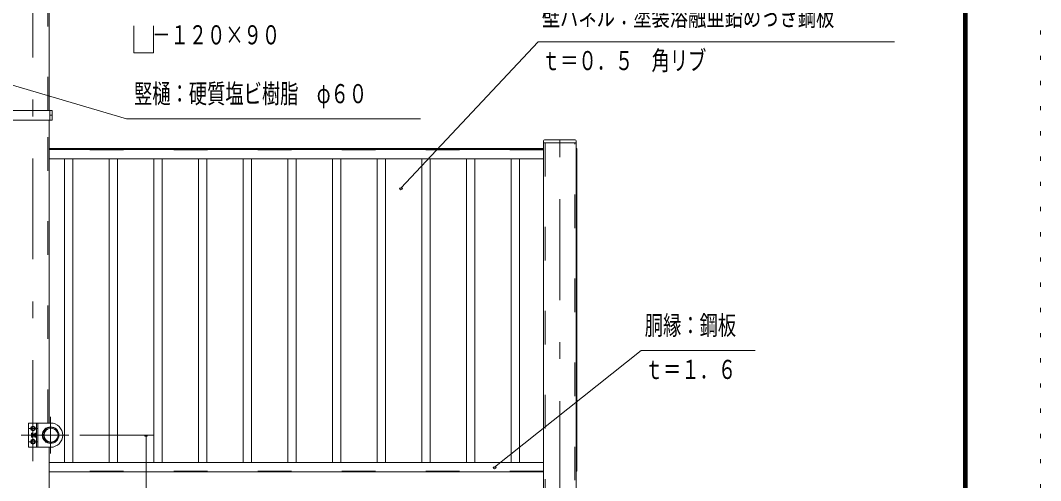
# Model space of a CAD drawing. Units: millimetres, scale not verified. Extents: x -34086 to 34091, y -14700 to 14700.
# Drawn here: x 24374 to 34091, y 2255 to 6636 of the extents above; entities that cross this region are included whole.
import ezdxf
from ezdxf.enums import TextEntityAlignment as Align

# ---------------------------------------------------------------- set-up
doc = ezdxf.new("R2010")
doc.units = ezdxf.units.MM
doc.header["$LTSCALE"] = 80
for name, pattern in [('USER2', [10, 4, -6]), ('USER3', [24, 12, -5, 2, -5]), ('USER4', [3, 0.5, -2.5])]:
    doc.linetypes.add(name, pattern=pattern)
for name, color, linetype, lineweight in [('0-6_2-02BOLD', 7, 'Continuous', 18), ('0-7_2-12HIDDEN', 3, 'USER2', 18), ('0-8_2-22CENTER', 3, 'USER3', 18), ('0-9_2-42THIN', 4, 'Continuous', 18), ('0-A_2-52DIM', 3, 'Continuous', 18), ('0-C_F-F1PAPER', 5, 'Continuous', 18), ('0-D_F-E_J_ADD', 5, 'USER4', 18)]:
    doc.layers.add(name, color=color, linetype=linetype, lineweight=lineweight)
doc.styles.add('ＭＳ ゴシック', font='')
doc.styles.get('ＭＳ ゴシック').set_extended_font_data('MS Gothic')

msp = doc.modelspace()

# ---------------------------------------------------------------- linework, layer by layer
at = {"layer": '0-6_2-02BOLD'}
for p, q in [((24649.18, 7241.41), (24649.18, 5778.4)), ((24654.77, 5778.4), (24654.77, 5687.41)), ((24649.17, 5687.41), (24649.17, 2803.4)), ((24654.77, 5732.91), (24676.11, 5732.91)), ((29356.32, 5470.4), (29668.17, 5470.4)), ((29366.82, 5498.4), (29657.66, 5498.4)), ((29668.17, 5487.9), (29668.17, 657.9)), ((24649.16, 5417.9), (29356.32, 5417.9)), ((29356.32, 5406.7), (24649.16, 5406.7)), ((24649.16, 5319.2), (29356.32, 5319.2)), ((24528.24, 2803.4), (24528.24, 2572.4)), ((24493.24, 2698.01), (24481.01, 2698.01)), ((24481.01, 2677.8), (24493.24, 2677.8)), ((24510.75, 2698.4), (24493.24, 2698.4)), ((24493.24, 2677.4), (24510.75, 2677.4)), ((24528.24, 2698.01), (24512.51, 2698.01)), ((24512.51, 2677.8), (24528.24, 2677.8)), ((24587.04, 2698.4), (24583.2, 2698.4)), ((24583.2, 2677.4), (24587.04, 2677.4)), ((24649.18, 2572.4), (24649.18, 1063.9)), ((24649.17, 2426.8), (29356.32, 2426.8)), ((29356.32, 2337.9), (24649.17, 2337.9))]:
    msp.add_line(p, q, dxfattribs=at)
for points in [[(23434.51, 5778.4), (24676.11, 5778.4), (24676.11, 5687.41), (23434.51, 5687.41)], [(29668.27, 657.9), (29356.32, 657.9), (29356.32, 5487.9)], [(29668.17, 5417.9), (29674.99, 5417.9), (29674.99, 2343.5), (29668.17, 2343.5)], [(24661.24, 2803.4), (24451.25, 2803.4), (24451.25, 2572.4), (24661.24, 2572.4)], [(24528.24, 2667.7), (24512.51, 2667.7), (24510.75, 2670.75), (24510.75, 2705.05), (24512.51, 2708.11), (24528.24, 2708.11)]]:
    msp.add_lwpolyline(points, dxfattribs=at)
for points in [[(24493.23, 2730.69), (24475.74, 2740.8), (24475.74, 2761.01), (24493.24, 2771.11), (24510.75, 2761.01), (24510.75, 2740.8)], [(24475.74, 2614.8), (24493.23, 2604.69), (24510.75, 2614.8), (24510.75, 2635), (24493.24, 2645.11), (24475.74, 2635)], [(24481.01, 2667.7), (24493.24, 2667.7), (24493.24, 2708.11), (24481.01, 2708.11), (24479.24, 2705.05), (24479.24, 2670.75)], [(24587.04, 2677.41), (24587.04, 2698.4), (24590.54, 2694.9), (24590.54, 2680.9)]]:
    msp.add_lwpolyline(points, close=True, dxfattribs=at)
for centre, radius in [((24493.24, 2750.9), 21.88), ((24493.24, 2750.9), 17.15), ((24661.24, 2687.9), 78.75), ((24665.27, 2687.9), 74.72), ((24665.27, 2687.9), 66.67), ((24493.24, 2624.9), 21.88), ((24493.24, 2624.9), 17.15)]:
    msp.add_circle(centre, radius, dxfattribs=at)
for centre, radius, start, end in [((29366.82, 5487.9), 10.5, 90, 180), ((29657.66, 5487.9), 10.5, 0, 90), ((24661.24, 2687.9), 115.5, 270, 90), ((24509.02, 2687.91), 29.79, 160.17088, 199.83133), ((24487.35, 2703.06), 8.11, 180, 218.54623), ((24487.36, 2672.75), 8.11, 141.46857, 180), ((24540.52, 2687.9), 29.79, 160.16867, 199.82912), ((24518.85, 2703.06), 8.11, 180, 218.53143), ((24518.85, 2672.75), 8.11, 141.45377, 180)]:
    msp.add_arc(centre, radius, start, end, dxfattribs=at)
at = {"layer": '0-7_2-12HIDDEN'}
for p, q in [((24634.48, 5778.4), (24634.48, 7241.41)), ((24634.47, 2803.4), (24634.47, 5687.41)), ((29371.02, 5470.4), (29371.02, 657.9)), ((29653.48, 657.9), (29653.48, 5470.4)), ((24649.16, 5412.3), (29356.32, 5412.3)), ((29356.32, 5402.5), (24649.16, 5402.5)), ((29670.79, 5417.9), (29670.79, 2343.5)), ((24539.45, 2572.4), (24539.45, 2803.4)), ((24634.48, 1063.9), (24634.48, 2572.4)), ((29356.32, 2343.5), (24649.17, 2343.5))]:
    msp.add_line(p, q, dxfattribs=at)
at = {"layer": '0-8_2-22CENTER'}
for p, q in [((24493.25, 7241.41), (24493.25, -1281.07)), ((29512.25, 132.9), (29512.25, 5775.85)), ((24661.24, 2512.9), (24661.24, 2862.9)), ((24537, 2750.9), (24449.49, 2750.9)), ((24381.25, 2687.9), (24836.24, 2687.9)), ((24447.2, 2624.9), (24537, 2624.9))]:
    msp.add_line(p, q, dxfattribs=at)
at = {"layer": '0-9_2-42THIN'}
for p, q in [((24794.24, 5319.2), (24794.24, 2426.8)), ((24874.74, 2426.8), (24874.74, 5319.2)), ((25219.49, 5319.2), (25219.49, 2426.8)), ((25299.99, 2426.8), (25299.99, 5319.2)), ((25644.74, 5319.2), (25644.74, 2426.8)), ((25725.24, 2426.8), (25725.24, 5319.2)), ((26069.99, 5319.2), (26069.99, 2426.8)), ((26150.49, 2426.8), (26150.49, 5319.2)), ((26495.24, 5319.2), (26495.24, 2426.8)), ((26575.74, 2426.8), (26575.74, 5319.2)), ((26920.49, 5319.2), (26920.49, 2426.8)), ((27001, 2426.8), (27001, 5319.2)), ((27345.74, 5319.2), (27345.74, 2426.8)), ((27426.25, 2426.8), (27426.25, 5319.2)), ((27770.99, 5319.2), (27770.99, 2426.8)), ((27851.49, 2426.8), (27851.49, 5319.2)), ((28196.24, 5319.2), (28196.24, 2426.8)), ((28276.75, 2426.8), (28276.75, 5319.2)), ((28621.49, 5319.2), (28621.49, 2426.8)), ((28702, 2426.8), (28702, 5319.2)), ((29046.74, 5319.2), (29046.74, 2426.8)), ((29127.25, 2426.8), (29127.25, 5319.2)), ((24493.24, 2695.6), (24510.75, 2695.6)), ((24510.75, 2680.2), (24493.24, 2680.2)), ((24589.84, 2695.6), (24582.86, 2695.6)), ((24582.86, 2680.2), (24589.84, 2680.2))]:
    msp.add_line(p, q, dxfattribs=at)
at = {"layer": '0-A_2-52DIM'}
for p, q in [((29305.75, 6432.9), (27998.81, 5038.52)), ((32700.74, 6432.9), (29305.75, 6432.9)), ((28012.81, 5038.52), (27984.81, 5038.52)), ((28890.91, 2381.95), (30285.75, 3492.9)), ((30285.75, 3492.91), (31370.75, 3492.91)), ((24941.24, 2687.9), (25641.24, 2687.9)), ((25585.24, 2687.9), (25557.24, 2687.9)), ((25571.24, 2687.9), (25571.24, 1532.9)), ((28904.91, 2381.95), (28876.91, 2381.95))]:
    msp.add_line(p, q, dxfattribs=at)
for points in [[(25455.74, 6585.42), (25455.74, 6327.9), (25640.05, 6327.9), (25640.05, 6585.42)], [(28185.75, 5697.9), (25385.74, 5697.9), (23381.61, 6288.17)]]:
    msp.add_lwpolyline(points, dxfattribs=at)
for centre in [(27998.81, 5038.52), (25571.24, 2687.9), (28890.91, 2381.95)]:
    msp.add_arc(centre, 14, 180, 0, dxfattribs=at)
at = {"layer": '0-C_F-F1PAPER'}
for points in [[(33390.86, -14000), (33390.86, 14140), (-6789.13, 14140), (-6789.13, -14000)], [(33387.36, -13996.5), (33387.36, 14136.5), (-6785.63, 14136.5), (-6785.63, -13996.5)], [(33383.86, -13993), (-6782.13, -13993), (-6782.13, 14133), (33383.86, 14133)], [(33380.36, -13989.5), (33380.36, 14129.5), (-6778.63, 14129.5), (-6778.63, -13989.5)], [(33376.86, -13986), (-6775.13, -13986), (-6775.13, 14126), (33376.86, 14126)], [(33373.36, -13982.5), (33373.36, 14122.5), (-6771.63, 14122.5), (-6771.63, -13982.5)], [(33369.86, -13979), (-6768.13, -13979), (-6768.13, 14119), (33369.86, 14119)], [(33366.37, -13975.5), (33366.37, 14115.5), (-6764.63, 14115.5), (-6764.63, -13975.5)], [(33362.86, -13972), (33362.86, 14112), (-6761.13, 14112), (-6761.13, -13972)], [(33359.36, -13968.5), (33359.36, 14108.5), (-6757.63, 14108.5), (-6757.63, -13968.5)], [(33355.86, -13965), (-6754.13, -13965), (-6754.13, 14105), (33355.86, 14105)]]:
    msp.add_lwpolyline(points, close=True, dxfattribs=at)
at = {"layer": '0-D_F-E_J_ADD'}
msp.add_lwpolyline([(34090.87, -14700), (-7489.13, -14700), (-7489.13, 14700), (34090.87, 14700)], close=True, dxfattribs=at)

# ---------------------------------------------------------------- texts
at = {"layer": '0-A_2-52DIM', "color": 7, "style": 'ＭＳ ゴシック', "width": 0.7}
for s, p in [('壁パネル：塗装溶融亜鉛めっき鋼板', (29340.75, 6527.78)), ('\u3000－１２０×９０', (25455.74, 6352.77)), ('ｔ＝０．５\u3000角リブ', (29340.75, 6107.78)), ('竪樋：硬質塩ビ樹脂\u3000φ６０', (25455.74, 5792.78)), ('胴縁：鋼板', (30320.75, 3587.78)), ('ｔ＝１．６', (30320.75, 3167.78))]:
    msp.add_text(s, height=182.3, dxfattribs=at).set_placement(p, align=Align.BOTTOM_LEFT)

doc.saveas('drawing.dxf')
